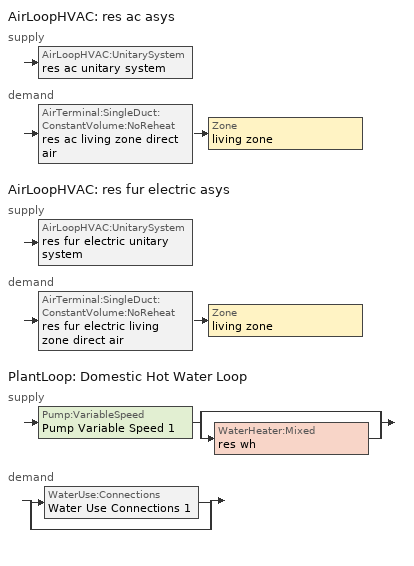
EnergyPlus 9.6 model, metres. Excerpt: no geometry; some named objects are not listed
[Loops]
AirLoopHVAC 'res ac asys'
 supply: AirLoopHVAC:UnitarySystem 'res ac unitary system'
 demand: AirTerminal:SingleDuct:ConstantVolume:NoReheat 'res ac living zone direct air' > Zone 'living zone'
AirLoopHVAC 'res fur electric asys'
 supply: AirLoopHVAC:UnitarySystem 'res fur electric unitary system'
 demand: AirTerminal:SingleDuct:ConstantVolume:NoReheat 'res fur electric living zone direct air' > Zone 'living zone'
PlantLoop 'Domestic Hot Water Loop'
 supply: Pump:VariableSpeed 'Pump Variable Speed 1' > split
  | bypass
  | WaterHeater:Mixed 'res wh'
 demand: split
  | WaterUse:Connections 'Water Use Connections 1'
  | bypass
[ZoneControl:Thermostat]
living zone Thermostat: Zone or ZoneList=living zone; Control Type Schedule=living zone Thermostat Schedule; Control 1=living zone temperature setpoint; Temperature Difference Between Cutout And Setpoint {deltaC}=0
[ThermostatSetpoint:DualSetpoint]
living zone temperature setpoint: Heating Setpoint Temperature Schedule=res heating setpoint; Cooling Setpoint Temperature Schedule=res cooling setpoint
[AirTerminal:SingleDuct:ConstantVolume:NoReheat] Availability Schedule=Always On Discrete; Maximum Air Flow Rate {m3/s}=1.23096
res ac living zone direct air; res fur electric living zone direct air
[Zone equipment]
living zone: res ac living zone direct air, res fur electric living zone direct air
[AirLoopHVAC] Design Supply Air Flow Rate {m3/s}=1.23096; Design Return Air Flow Fraction of Supply Air Flow=1
res ac asys; res fur electric asys
[Sizing:System] Type of Load to Size On=Sensible; Design Outdoor Air Flow Rate {m3/s}=Autosize; Central Heating Maximum System Air Flow Ratio=0.3; Preheat Design Temperature {C}=7; Preheat Design Humidity Ratio {kgWater/kgDryAir}=0.008; Precool Design Temperature {C}=12.8; Precool Design Humidity Ratio {kgWater/kgDryAir}=0.008; Central Cooling Design Supply Air Temperature {C}=12.8; Central Heating Design Supply Air Temperature {C}=16.7; Type of Zone Sum to Use=NonCoincident; 100% Outdoor Air in Cooling=Yes; 100% Outdoor Air in Heating=Yes; Central Cooling Design Supply Air Humidity Ratio {kgWater/kgDryAir}=0.0085; Central Heating Design Supply Air Humidity Ratio {kgWater/kgDryAir}=0.008; Cooling Supply Air Flow Rate Method=DesignDay; Cooling Supply Air Flow Rate {m3/s}=0; Cooling Supply Air Flow Rate Per Floor Area {m3/s-m2}=0.00996765; Cooling Fraction of Autosized Cooling Supply Air Flow Rate=1; Cooling Supply Air Flow Rate Per Unit Cooling Capacity {m3/s-W}=3.94755e-05; Heating Supply Air Flow Rate Method=DesignDay; Heating Supply Air Flow Rate {m3/s}=0; Heating Supply Air Flow Rate Per Floor Area {m3/s-m2}=0.00996765; Heating Fraction of Autosized Heating Supply Air Flow Rate=1; Heating Fraction of Autosized Cooling Supply Air Flow Rate=1; Heating Supply Air Flow Rate Per Unit Heating Capacity {m3/s-W}=3.15882e-05; System Outdoor Air Method=ZoneSum; Zone Maximum Outdoor Air Fraction=1; Cooling Design Capacity Method=CoolingDesignCapacity; Cooling Design Capacity {W}=Autosize; Cooling Design Capacity Per Floor Area {W/m2}=234.7; Fraction of Autosized Cooling Design Capacity=1; Heating Design Capacity Method=HeatingDesignCapacity; Heating Design Capacity {W}=Autosize; Heating Design Capacity Per Floor Area {W/m2}=157; Fraction of Autosized Heating Design Capacity=1; Central Cooling Capacity Control Method=OnOff
res ac asys; res fur electric asys
[AirLoopHVAC:UnitarySystem] Control Type=Load; Controlling Zone or Thermostat Location=living zone; Dehumidification Control Type=None; Availability Schedule=Always On Discrete; Fan Placement=BlowThrough; Supply Air Fan Operating Mode Schedule=Always Off Discrete; DX Heating Coil Sizing Ratio=1; Use DOAS DX Cooling Coil=No; Minimum Supply Air Temperature {C}=2; Latent Load Control=SensibleOnlyLoadControl; Cooling Supply Air Flow Rate Method=SupplyAirFlowRate; Heating Supply Air Flow Rate Method=SupplyAirFlowRate; No Load Supply Air Flow Rate {m3/s}=0; Maximum Supply Air Temperature {C}=48.8889; Maximum Outdoor Dry-Bulb Temperature for Supplemental Heater Operation {C}=21; Maximum Cycling Rate {cycles/hr}=2.5; Heat Pump Time Constant {s}=60; Fraction of On-Cycle Power Use=0.01; Heat Pump Fan Delay Time {s}=60; Ancillary On-Cycle Electric Power {W}=0; Ancillary Off-Cycle Electric Power {W}=0
Name | Supply Fan | Cooling Coil | Cooling Supply Air Flow Rate {m3/s} | Heating Supply Air Flow Rate {m3/s} | Heating Coil
res ac unitary system | res ac clg supply fan | res ac cooling coil | 1.23096 | 0
res fur electric unitary system | res fur electric htg supply fan |  | 0 | 0.37408 | res fur electric heating coil
[Fan:OnOff] Availability Schedule=Always On Discrete; Fan Total Efficiency=0.75; Pressure Rise {Pa}=794.58; Maximum Flow Rate {m3/s}=1.23097; Motor Efficiency=1; Motor In Airstream Fraction=1
Name | Fan Power Ratio Function of Speed Ratio Curve | Fan Efficiency Ratio Function of Speed Ratio Curve
res ac clg supply fan | Fan On Off Power Curve | Fan On Off Efficiency Curve
res fur electric htg supply fan | Fan On Off Power Curve 1 | Fan On Off Efficiency Curve 1
[Coil:Cooling:DX:SingleSpeed]
res ac cooling coil: Availability Schedule=Always On Discrete; Gross Rated Total Cooling Capacity {W}=18382.5; Gross Rated Sensible Heat Ratio=0.740403; Gross Rated Cooling COP {W/W}=3.95054; Rated Air Flow Rate {m3/s}=0.952452; Rated Evaporator Fan Power Per Volume Flow Rate {W/(m3/s)}=773.391; Total Cooling Capacity Function of Temperature Curve=Cool-Cap-fT1; Total Cooling Capacity Function of Flow Fraction Curve=Cool-Cap-fFF1; Energy Input Ratio Function of Temperature Curve=Cool-EIR-fT1; Energy Input Ratio Function of Flow Fraction Curve=Cool-EIR-fFF1; Part Load Fraction Correlation Curve=Cool-PLF-fPLR1; Minimum Outdoor Dry-Bulb Temperature for Compressor Operation {C}=-25; Nominal Time for Condensate Removal to Begin {s}=1000; Ratio of Initial Moisture Evaporation Rate and Steady State Latent Capacity=1.5; Maximum Cycling Rate {cycles/hr}=3; Latent Capacity Time Constant {s}=45; Condenser Type=AirCooled; Evaporative Condenser Effectiveness=0; Evaporative Condenser Air Flow Rate {m3/s}=Autosize; Evaporative Condenser Pump Rated Power Consumption {W}=Autosize; Crankcase Heater Capacity {W}=0; Maximum Outdoor Dry-Bulb Temperature for Crankcase Heater Operation {C}=12.7778; Basin Heater Capacity {W/K}=0; Basin Heater Setpoint Temperature {C}=10
[Coil:Heating:Electric]
res fur electric heating coil: Availability Schedule=Always On Discrete; Efficiency=1; Nominal Capacity {W}=12765
[PlantLoop]
Domestic Hot Water Loop: Fluid Type=Water; Plant Equipment Operation Scheme=Domestic Hot Water Loop Operation Schemes; Maximum Loop Temperature {C}=100; Minimum Loop Temperature {C}=0; Maximum Loop Flow Rate {m3/s}=0.01; Minimum Loop Flow Rate {m3/s}=0; Plant Loop Volume {m3}=0.003; Load Distribution Scheme=Optimal; Plant Loop Demand Calculation Scheme=SingleSetpoint
[Sizing:Plant]
Domestic Hot Water Loop: Loop Type=Heating; Design Loop Exit Temperature {C}=51.6667; Loop Design Temperature Difference {deltaC}=5.55556; Sizing Option=NonCoincident; Zone Timesteps in Averaging Window=1; Coincident Sizing Factor Mode=None
[Pump:VariableSpeed]
Pump Variable Speed 1: Design Maximum Flow Rate {m3/s}=0.01; Design Pump Head {Pa}=1; Design Power Consumption {W}=0; Motor Efficiency=1; Fraction of Motor Inefficiencies to Fluid Stream=0; Coefficient 1 of the Part Load Performance Curve=0; Coefficient 2 of the Part Load Performance Curve=1; Coefficient 3 of the Part Load Performance Curve=0; Coefficient 4 of the Part Load Performance Curve=0; Design Minimum Flow Rate {m3/s}=0; Pump Control Type=Intermittent; Skin Loss Radiative Fraction=0.5; Design Power Sizing Method=PowerPerFlowPerPressure; Design Electric Power per Unit Flow Rate {W/(m3/s)}=348701.1; Design Shaft Power per Unit Flow Rate per Unit Head {W/((m3/s)-Pa)}=1.28205; Design Minimum Flow Rate Fraction=0
[WaterHeater:Mixed]
res wh: Tank Volume {m3}=0.143846; Setpoint Temperature Schedule=WH Setpoint Temp; Deadband Temperature Difference {deltaC}=2; Maximum Temperature Limit {C}=99; Heater Control Type=Cycle; Heater Maximum Capacity {W}=13774.3; Heater Minimum Capacity {W}=0; Heater Ignition Minimum Flow Rate {m3/s}=0; Heater Ignition Delay {s}=0; Heater Fuel Type=Propane; Heater Thermal Efficiency=0.771187; Off Cycle Parasitic Fuel Consumption Rate {W}=0; Off Cycle Parasitic Fuel Type=Electricity; Off Cycle Parasitic Heat Fraction to Tank=0; On Cycle Parasitic Fuel Consumption Rate {W}=0; On Cycle Parasitic Fuel Type=Electricity; On Cycle Parasitic Heat Fraction to Tank=0; Ambient Temperature Indicator=Zone; Ambient Temperature Zone=garage zone; Off Cycle Loss Coefficient to Ambient Temperature {W/K}=4.10906; Off Cycle Loss Fraction to Zone=0.64; On Cycle Loss Coefficient to Ambient Temperature {W/K}=4.10906; On Cycle Loss Fraction to Zone=1; Use Side Effectiveness=1; Source Side Effectiveness=1; Use Side Design Flow Rate {m3/s}=Autosize; Source Side Design Flow Rate {m3/s}=Autosize; Indirect Water Heating Recovery Time {hr}=1.5; Source Side Flow Control Mode=IndirectHeatPrimarySetpoint
[WaterHeater:Sizing]
res wh: Design Mode=PeakDraw; Time Storage Can Meet Peak Draw {hr}=0.538503; Time for Tank Recovery {hr}=0; Nominal Tank Volume for Autosizing Plant Connections {m3}=1
[SetpointManager:Scheduled]
Setpoint Manager Scheduled 1: Control Variable=Temperature; Schedule=dhw temp
[WaterUse:Connections]
Water Use Connections 1: Drain Water Heat Exchanger Type=None; Drain Water Heat Exchanger Destination=Plant; Water Use Equipment Name 1=res shower; Water Use Equipment Name 2=res sink; Water Use Equipment Name 3=res bath; Water Use Equipment Name 4=res shower dist; Water Use Equipment Name 5=res sink dist; Water Use Equipment Name 6=res bath dist; Water Use Equipment Name 7=res cw; Water Use Equipment Name 8=res dw
[WaterUse:Equipment] Zone=living zone
Name | Peak Flow Rate {m3/s} | Flow Rate Fraction Schedule | Target Temperature Schedule
res shower | 0.000102087 | showers | fixtures temperature schedule
res sink | 5.70379e-05 | sinks | fixtures temperature schedule
res bath | 0.000274628 | baths | fixtures temperature schedule
res shower dist | 0 | showers | fixtures temperature schedule
res sink dist | 0 | sinks | fixtures temperature schedule
res bath dist | 0 | baths | fixtures temperature schedule
res cw | 3.16998e-05 | clothes_washer | res cw temperature schedule
res dw | 9.72366e-06 | dishwasher | res dw temperature schedule
[PlantEquipmentOperationSchemes]
Domestic Hot Water Loop Operation Schemes: Control Scheme Object Type 1=PlantEquipmentOperation:HeatingLoad; Control Scheme Name 1=Domestic Hot Water Loop Heating Operation Scheme; Control Scheme Schedule Name 1=Always On Discrete
[PlantEquipmentOperation:HeatingLoad]
Domestic Hot Water Loop Heating Operation Scheme: Load Range Lower Limit 1 {W}=0; Load Range Upper Limit 1 {W}=1000000000; Range Equipment List Name 1=Domestic Hot Water Loop Heating Equipment List
[PlantEquipmentList]
Domestic Hot Water Loop Heating Equipment List: WaterHeater:Mixed, res wh
[EnergyManagementSystem:Sensor]
Name | Output:Variable or Output:Meter Index Key | Output:Variable or Output:Meter
res_af_1_tin_s | living zone | Zone Mean Air Temperature
res_af_1_tt_s | living zone | Zone Outdoor Air Drybulb Temperature
res_ds_res_ac_asys_fan_rtf_s | res ac clg supply fan | Fan Runtime Fraction
res_ds_res_ac_asys_win_s; res_ds_res_fur_electric_asys_win_s | living zone | Zone Mean Air Humidity Ratio
res_ds_res_fur_electric_asys_fan_rtf_s | res fur electric htg supply fan | Fan Runtime Fraction
res_shower_tout | res wh | Water Heater Use Side Outlet Temperature
res_shower_vol | res shower | Water Use Equipment Hot Water Volume
[EnergyManagementSystem:Subroutine]
res_ds_res_fur_electric_asys_lk_subrout: Set f_sup = 0.04997502497502498; Set f_ret = 0.025024975024975034; Set f_OA = 0.024950049950049943; Set oafrate = f_OA * res_ds_res_fur_electric_asys_AhVfr; Set suplkfrate = f_sup * res_ds_res_fur_electric_asys_AhVfr; Set retlkfrate = f_ret * res_ds_res_fur_electric_asys_AhVfr; Set res_ds_res_fur_electric_asys_AhToLiv = (@Abs (suplkfrate-retlkfrate-oafrate)); Set res_ds_res_fur_electric_asys_LivToAh = 0; Set res_ds_res_fur_electric_asys_lk_sup_fan_equiv = 0; Set res_ds_res_fur_electric_asys_lk_ret_fan_equiv = oafrate; If res_ds_res_fur_electric_asys_AhMfr>0; Set h_SA=(@HFnTdbW res_ds_res_fur_electric_asys_AhTt res_ds_res_fur_electric_asys_AhWt); Set h_AHZ=(@HFnTdbW res_ds_res_fur_electric_asys_AhT res_ds_res_fur_electric_asys_AhW); Set h_RA=(@HFnTdbW res_ds_res_fur_electric_asys_RaT res_ds_res_fur_electric_asys_RaW); Set h_fg=(@HfgAirFnWTdb res_ds_res_fur_electric_asys_AhWt res_ds_res_fur_electric_asys_AhTt); Set SALkQtot=f_sup*res_ds_res_fur_electric_asys_AhMfr*(h_RA-h_SA); Set temp1=h_fg*(res_ds_res_fur_electric_asys_RaW-res_ds_res_fur_electric_asys_AhWt); Set res_ds_res_fur_electric_asys_SupLatLkToLv = f_sup*res_ds_res_fur_electric_asys_AhMfr*temp1; Set res_ds_res_fur_electric_asys_SupSLkToLv = SALkQtot-res_ds_res_fur_electric_asys_SupLatLkToLv; Set eTm=(res_ds_res_fur_electric_asys_FanRtf/(res_ds_res_fur_electric_asys_AhMfr*1006.0))*52.324; Set eTm=0-eTm; Set temp4=res_ds_res_fur_electric_asys_AhT; Set tsup=temp4+((res_ds_res_fur_electric_asys_AhTt-res_ds_res_fur_electric_asys_AhT)*(@Exp eTm)); Set temp5=tsup-res_ds_res_fur_electric_asys_AhTt; Set res_ds_res_fur_electric_asys_SupDCnToLv = res_ds_res_fur_electric_asys_AhMfr*1006.0*temp5; Set res_ds_res_fur_electric_asys_SupDCnToAh = 0-res_ds_res_fur_electric_asys_SupDCnToLv; Set eTm=(res_ds_res_fur_electric_asys_FanRtf/(res_ds_res_fur_electric_asys_AhMfr*1006.0))*17.002; Set eTm=0-eTm; Set temp6=res_ds_res_fur_electric_asys_AhT; Set tret=temp6+((res_ds_res_fur_electric_asys_RaT-res_ds_res_fur_electric_asys_AhT)*(@Exp eTm)); Set temp7=tret-res_ds_res_fur_electric_asys_RaT; Set res_ds_res_fur_electric_asys_RetDCnToPl=res_ds_res_fur_electric_asys_AhMfr*1006.0*temp7; Set res_ds_res_fur_electric_asys_RetDCnToAh=0-res_ds_res_fur_electric_asys_RetDCnToPl; Set res_ds_res_fur_electric_asys_RetLatLk=0; Set temp2=(res_ds_res_fur_electric_asys_AhT-res_ds_res_fur_electric_asys_RaT); Set res_ds_res_fur_electric_asys_RetSLk=f_ret*res_ds_res_fur_electric_asys_AhMfr*1006.0*temp2; Set QtLkToAHZn=f_sup*res_ds_res_fur_electric_asys_AhMfr*(h_SA-h_AHZ); Set temp3=(res_ds_res_fur_electric_asys_AhWt-res_ds_res_fur_electric_asys_AhW); Set res_ds_res_fur_electric_asys_SupLatLkToAh=f_sup*res_ds_res_fur_electric_asys_AhMfr*h_fg; Set res_ds_res_fur_electric_asys_SupLatLkToAh=res_ds_res_fur_electric_asys_SupLatLkToAh*temp3; Set res_ds_res_fur_electric_asys_SupSLkToAh=QtLkToAHZn-res_ds_res_fur_electric_asys_SupLatLkToAh; Else; Set res_ds_res_fur_electric_asys_SupLatLkToLv=0; Set res_ds_res_fur_electric_asys_SupSLkToLv=0; Set res_ds_res_fur_electric_asys_SupDCnToLv=0; Set res_ds_res_fur_electric_asys_SupDCnToAh=0; Set res_ds_res_fur_electric_asys_RetDCnToPl=0; Set res_ds_res_fur_electric_asys_RetDCnToAh=0; Set res_ds_res_fur_electric_asys_RetLatLk=0; Set res_ds_res_fur_electric_asys_RetSLk=0; Set res_ds_res_fur_electric_asys_SupLatLkToAh=0; Set res_ds_res_fur_electric_asys_SupSLkToAh=0; EndIf
[EnergyManagementSystem:ProgramCallingManager]
res shower sag: EndOfSystemTimestepAfterHVACReporting; res_shower_sag
[EnergyManagementSystem:OutputVariable] Type of Data in Variable=Summed; Update Frequency=SystemTimestep; EMS Program or Subroutine=res_shower_sag
Name | EMS Variable | Units
Shower Draw Time|unit 1 | ShowerTime | hr
Unmet Shower Energy|unit 1 | ShowerE | J
Unmet Shower Time|unit 1 | ShowerSag | hr
[Schedule:File] Rows to Skip at Top=1; Number of Hours of Data=8760; Column Separator=Comma; Interpolate to Timestep=No; Minutes per Item=15
Name | Column Number
baths | 13
showers | 14
sinks | 15
clothes_washer | 9
dishwasher | 7
[Schedule:Day:Interval]
res heating setpoint allday1; res heating setpoint allday2; res heating setpoint allday3; res heating setpoint allday4; res heating setpoint allday5; res heating setpoint allday6; res heating setpoint allday7; res heating setpoint allday8; res heating setpoint allday9; res heating setpoint allday10; res heating setpoint allday11; res heating setpoint allday12: No, 02:00, 21.6667, 11:00, 20.5556, 24:00, 21.6667
Schedule Day 6; Schedule Day 7: No, 24:00, 0
res heating setpoint summer design; res cooling setpoint summer design: No, 24:00, 23.8889
res heating setpoint winter design; res cooling setpoint winter design: No, 24:00, 21.1111
res cooling setpoint allday1; res cooling setpoint allday2; res cooling setpoint allday11; res cooling setpoint allday12: No, 02:00, 21.6667, 11:00, 21.1111, 24:00, 21.6667
res cooling setpoint allday3; res cooling setpoint allday4; res cooling setpoint allday5; res cooling setpoint allday6; res cooling setpoint allday7; res cooling setpoint allday8; res cooling setpoint allday9; res cooling setpoint allday10: No, 01:00, 21.6667, 02:00, 21.6667, 03:00, 21.1111, 04:00, 21.1111, 05:00, 21.1111, 06:00, 21.1111, 07:00, 21.1111, 08:00, 21.1111, 09:00, 21.1111, 10:00, 21.1111, 11:00, 21.1111, 12:00, 21.6667, 13:00, 21.6667, 14:00, 21.6667, 15:00, 21.6667, 16:00, 21.6667, 17:00, 21.6667, 18:00, 21.6667, 19:00, 21.6667, 20:00, 21.6667, 21:00, 21.6667, 22:00, 21.6667, 23:00, 21.6667, 24:00, 21.6667
[Schedule:Week:Daily]
res heating setpoint Week Rule - Jan1-Jan28: res heating setpoint allday1, res heating setpoint allday1, res heating setpoint allday1, res heating setpoint allday1, res heating setpoint allday1, res heating setpoint allday1, res heating setpoint allday1, Schedule Day 6, res heating setpoint summer design, res heating setpoint winter design, Schedule Day 6, Schedule Day 6
res heating setpoint Week Rule - Jan29-Feb4: res heating setpoint allday1, res heating setpoint allday1, res heating setpoint allday1, res heating setpoint allday2, res heating setpoint allday2, res heating setpoint allday2, res heating setpoint allday2, Schedule Day 6, res heating setpoint summer design, res heating setpoint winter design, Schedule Day 6, Schedule Day 6
res heating setpoint Week Rule - Feb5-Feb25: res heating setpoint allday2, res heating setpoint allday2, res heating setpoint allday2, res heating setpoint allday2, res heating setpoint allday2, res heating setpoint allday2, res heating setpoint allday2, Schedule Day 6, res heating setpoint summer design, res heating setpoint winter design, Schedule Day 6, Schedule Day 6
res heating setpoint Week Rule - Feb26-Mar4: res heating setpoint allday2, res heating setpoint allday2, res heating setpoint allday2, res heating setpoint allday3, res heating setpoint allday3, res heating setpoint allday3, res heating setpoint allday3, Schedule Day 6, res heating setpoint summer design, res heating setpoint winter design, Schedule Day 6, Schedule Day 6
res heating setpoint Week Rule - Mar5-Mar25: res heating setpoint allday3, res heating setpoint allday3, res heating setpoint allday3, res heating setpoint allday3, res heating setpoint allday3, res heating setpoint allday3, res heating setpoint allday3, Schedule Day 6, res heating setpoint summer design, res heating setpoint winter design, Schedule Day 6, Schedule Day 6
res heating setpoint Week Rule - Mar26-Apr1: res heating setpoint allday3, res heating setpoint allday3, res heating setpoint allday3, res heating setpoint allday3, res heating setpoint allday3, res heating setpoint allday3, res heating setpoint allday4, Schedule Day 6, res heating setpoint summer design, res heating setpoint winter design, Schedule Day 6, Schedule Day 6
res heating setpoint Week Rule - Apr2-Apr29: res heating setpoint allday4, res heating setpoint allday4, res heating setpoint allday4, res heating setpoint allday4, res heating setpoint allday4, res heating setpoint allday4, res heating setpoint allday4, Schedule Day 6, res heating setpoint summer design, res heating setpoint winter design, Schedule Day 6, Schedule Day 6
res heating setpoint Week Rule - Apr30-May6: res heating setpoint allday4, res heating setpoint allday5, res heating setpoint allday5, res heating setpoint allday5, res heating setpoint allday5, res heating setpoint allday5, res heating setpoint allday5, Schedule Day 6, res heating setpoint summer design, res heating setpoint winter design, Schedule Day 6, Schedule Day 6
res heating setpoint Week Rule - May7-May27: res heating setpoint allday5, res heating setpoint allday5, res heating setpoint allday5, res heating setpoint allday5, res heating setpoint allday5, res heating setpoint allday5, res heating setpoint allday5, Schedule Day 6, res heating setpoint summer design, res heating setpoint winter design, Schedule Day 6, Schedule Day 6
res heating setpoint Week Rule - May28-Jun3: res heating setpoint allday5, res heating setpoint allday5, res heating setpoint allday5, res heating setpoint allday5, res heating setpoint allday6, res heating setpoint allday6, res heating setpoint allday6, Schedule Day 6, res heating setpoint summer design, res heating setpoint winter design, Schedule Day 6, Schedule Day 6
res heating setpoint Week Rule - Jun4-Jun24: res heating setpoint allday6, res heating setpoint allday6, res heating setpoint allday6, res heating setpoint allday6, res heating setpoint allday6, res heating setpoint allday6, res heating setpoint allday6, Schedule Day 6, res heating setpoint summer design, res heating setpoint winter design, Schedule Day 6, Schedule Day 6
res heating setpoint Week Rule - Jun25-Jul1: res heating setpoint allday6, res heating setpoint allday6, res heating setpoint allday6, res heating setpoint allday6, res heating setpoint allday6, res heating setpoint allday6, res heating setpoint allday7, Schedule Day 6, res heating setpoint summer design, res heating setpoint winter design, Schedule Day 6, Schedule Day 6
res heating setpoint Week Rule - Jul2-Jul29: res heating setpoint allday7, res heating setpoint allday7, res heating setpoint allday7, res heating setpoint allday7, res heating setpoint allday7, res heating setpoint allday7, res heating setpoint allday7, Schedule Day 6, res heating setpoint summer design, res heating setpoint winter design, Schedule Day 6, Schedule Day 6
res heating setpoint Week Rule - Jul30-Aug5: res heating setpoint allday7, res heating setpoint allday7, res heating setpoint allday8, res heating setpoint allday8, res heating setpoint allday8, res heating setpoint allday8, res heating setpoint allday8, Schedule Day 6, res heating setpoint summer design, res heating setpoint winter design, Schedule Day 6, Schedule Day 6
res heating setpoint Week Rule - Aug6-Aug26: res heating setpoint allday8, res heating setpoint allday8, res heating setpoint allday8, res heating setpoint allday8, res heating setpoint allday8, res heating setpoint allday8, res heating setpoint allday8, Schedule Day 6, res heating setpoint summer design, res heating setpoint winter design, Schedule Day 6, Schedule Day 6
res heating setpoint Week Rule - Aug27-Sep2: res heating setpoint allday8, res heating setpoint allday8, res heating setpoint allday8, res heating setpoint allday8, res heating setpoint allday8, res heating setpoint allday9, res heating setpoint allday9, Schedule Day 6, res heating setpoint summer design, res heating setpoint winter design, Schedule Day 6, Schedule Day 6
res heating setpoint Week Rule - Sep3-Sep30: res heating setpoint allday9, res heating setpoint allday9, res heating setpoint allday9, res heating setpoint allday9, res heating setpoint allday9, res heating setpoint allday9, res heating setpoint allday9, Schedule Day 6, res heating setpoint summer design, res heating setpoint winter design, Schedule Day 6, Schedule Day 6
res heating setpoint Week Rule - Oct1-Oct28: res heating setpoint allday10, res heating setpoint allday10, res heating setpoint allday10, res heating setpoint allday10, res heating setpoint allday10, res heating setpoint allday10, res heating setpoint allday10, Schedule Day 6, res heating setpoint summer design, res heating setpoint winter design, Schedule Day 6, Schedule Day 6
res heating setpoint Week Rule - Oct29-Nov4: res heating setpoint allday10, res heating setpoint allday10, res heating setpoint allday10, res heating setpoint allday11, res heating setpoint allday11, res heating setpoint allday11, res heating setpoint allday11, Schedule Day 6, res heating setpoint summer design, res heating setpoint winter design, Schedule Day 6, Schedule Day 6
res heating setpoint Week Rule - Nov5-Nov25: res heating setpoint allday11, res heating setpoint allday11, res heating setpoint allday11, res heating setpoint allday11, res heating setpoint allday11, res heating setpoint allday11, res heating setpoint allday11, Schedule Day 6, res heating setpoint summer design, res heating setpoint winter design, Schedule Day 6, Schedule Day 6
res heating setpoint Week Rule - Nov26-Dec2: res heating setpoint allday11, res heating setpoint allday11, res heating setpoint allday11, res heating setpoint allday11, res heating setpoint allday11, res heating setpoint allday12, res heating setpoint allday12, Schedule Day 6, res heating setpoint summer design, res heating setpoint winter design, Schedule Day 6, Schedule Day 6
res heating setpoint Week Rule - Dec3-Dec31: res heating setpoint allday12, res heating setpoint allday12, res heating setpoint allday12, res heating setpoint allday12, res heating setpoint allday12, res heating setpoint allday12, res heating setpoint allday12, Schedule Day 6, res heating setpoint summer design, res heating setpoint winter design, Schedule Day 6, Schedule Day 6
res cooling setpoint Week Rule - Jan1-Jan28: res cooling setpoint allday1, res cooling setpoint allday1, res cooling setpoint allday1, res cooling setpoint allday1, res cooling setpoint allday1, res cooling setpoint allday1, res cooling setpoint allday1, Schedule Day 7, res cooling setpoint summer design, res cooling setpoint winter design, Schedule Day 7, Schedule Day 7
res cooling setpoint Week Rule - Jan29-Feb4: res cooling setpoint allday1, res cooling setpoint allday1, res cooling setpoint allday1, res cooling setpoint allday2, res cooling setpoint allday2, res cooling setpoint allday2, res cooling setpoint allday2, Schedule Day 7, res cooling setpoint summer design, res cooling setpoint winter design, Schedule Day 7, Schedule Day 7
res cooling setpoint Week Rule - Feb5-Feb25: res cooling setpoint allday2, res cooling setpoint allday2, res cooling setpoint allday2, res cooling setpoint allday2, res cooling setpoint allday2, res cooling setpoint allday2, res cooling setpoint allday2, Schedule Day 7, res cooling setpoint summer design, res cooling setpoint winter design, Schedule Day 7, Schedule Day 7
res cooling setpoint Week Rule - Feb26-Mar4: res cooling setpoint allday2, res cooling setpoint allday2, res cooling setpoint allday2, res cooling setpoint allday3, res cooling setpoint allday3, res cooling setpoint allday3, res cooling setpoint allday3, Schedule Day 7, res cooling setpoint summer design, res cooling setpoint winter design, Schedule Day 7, Schedule Day 7
res cooling setpoint Week Rule - Mar5-Mar25: res cooling setpoint allday3, res cooling setpoint allday3, res cooling setpoint allday3, res cooling setpoint allday3, res cooling setpoint allday3, res cooling setpoint allday3, res cooling setpoint allday3, Schedule Day 7, res cooling setpoint summer design, res cooling setpoint winter design, Schedule Day 7, Schedule Day 7
res cooling setpoint Week Rule - Mar26-Apr1: res cooling setpoint allday3, res cooling setpoint allday3, res cooling setpoint allday3, res cooling setpoint allday3, res cooling setpoint allday3, res cooling setpoint allday3, res cooling setpoint allday4, Schedule Day 7, res cooling setpoint summer design, res cooling setpoint winter design, Schedule Day 7, Schedule Day 7
res cooling setpoint Week Rule - Apr2-Apr29: res cooling setpoint allday4, res cooling setpoint allday4, res cooling setpoint allday4, res cooling setpoint allday4, res cooling setpoint allday4, res cooling setpoint allday4, res cooling setpoint allday4, Schedule Day 7, res cooling setpoint summer design, res cooling setpoint winter design, Schedule Day 7, Schedule Day 7
res cooling setpoint Week Rule - Apr30-May6: res cooling setpoint allday4, res cooling setpoint allday5, res cooling setpoint allday5, res cooling setpoint allday5, res cooling setpoint allday5, res cooling setpoint allday5, res cooling setpoint allday5, Schedule Day 7, res cooling setpoint summer design, res cooling setpoint winter design, Schedule Day 7, Schedule Day 7
res cooling setpoint Week Rule - May7-May27: res cooling setpoint allday5, res cooling setpoint allday5, res cooling setpoint allday5, res cooling setpoint allday5, res cooling setpoint allday5, res cooling setpoint allday5, res cooling setpoint allday5, Schedule Day 7, res cooling setpoint summer design, res cooling setpoint winter design, Schedule Day 7, Schedule Day 7
res cooling setpoint Week Rule - May28-Jun3: res cooling setpoint allday5, res cooling setpoint allday5, res cooling setpoint allday5, res cooling setpoint allday5, res cooling setpoint allday6, res cooling setpoint allday6, res cooling setpoint allday6, Schedule Day 7, res cooling setpoint summer design, res cooling setpoint winter design, Schedule Day 7, Schedule Day 7
res cooling setpoint Week Rule - Jun4-Jun24: res cooling setpoint allday6, res cooling setpoint allday6, res cooling setpoint allday6, res cooling setpoint allday6, res cooling setpoint allday6, res cooling setpoint allday6, res cooling setpoint allday6, Schedule Day 7, res cooling setpoint summer design, res cooling setpoint winter design, Schedule Day 7, Schedule Day 7
res cooling setpoint Week Rule - Jun25-Jul1: res cooling setpoint allday6, res cooling setpoint allday6, res cooling setpoint allday6, res cooling setpoint allday6, res cooling setpoint allday6, res cooling setpoint allday6, res cooling setpoint allday7, Schedule Day 7, res cooling setpoint summer design, res cooling setpoint winter design, Schedule Day 7, Schedule Day 7
res cooling setpoint Week Rule - Jul2-Jul29: res cooling setpoint allday7, res cooling setpoint allday7, res cooling setpoint allday7, res cooling setpoint allday7, res cooling setpoint allday7, res cooling setpoint allday7, res cooling setpoint allday7, Schedule Day 7, res cooling setpoint summer design, res cooling setpoint winter design, Schedule Day 7, Schedule Day 7
res cooling setpoint Week Rule - Jul30-Aug5: res cooling setpoint allday7, res cooling setpoint allday7, res cooling setpoint allday8, res cooling setpoint allday8, res cooling setpoint allday8, res cooling setpoint allday8, res cooling setpoint allday8, Schedule Day 7, res cooling setpoint summer design, res cooling setpoint winter design, Schedule Day 7, Schedule Day 7
res cooling setpoint Week Rule - Aug6-Aug26: res cooling setpoint allday8, res cooling setpoint allday8, res cooling setpoint allday8, res cooling setpoint allday8, res cooling setpoint allday8, res cooling setpoint allday8, res cooling setpoint allday8, Schedule Day 7, res cooling setpoint summer design, res cooling setpoint winter design, Schedule Day 7, Schedule Day 7
res cooling setpoint Week Rule - Aug27-Sep2: res cooling setpoint allday8, res cooling setpoint allday8, res cooling setpoint allday8, res cooling setpoint allday8, res cooling setpoint allday8, res cooling setpoint allday9, res cooling setpoint allday9, Schedule Day 7, res cooling setpoint summer design, res cooling setpoint winter design, Schedule Day 7, Schedule Day 7
res cooling setpoint Week Rule - Sep3-Sep30: res cooling setpoint allday9, res cooling setpoint allday9, res cooling setpoint allday9, res cooling setpoint allday9, res cooling setpoint allday9, res cooling setpoint allday9, res cooling setpoint allday9, Schedule Day 7, res cooling setpoint summer design, res cooling setpoint winter design, Schedule Day 7, Schedule Day 7
res cooling setpoint Week Rule - Oct1-Oct28: res cooling setpoint allday10, res cooling setpoint allday10, res cooling setpoint allday10, res cooling setpoint allday10, res cooling setpoint allday10, res cooling setpoint allday10, res cooling setpoint allday10, Schedule Day 7, res cooling setpoint summer design, res cooling setpoint winter design, Schedule Day 7, Schedule Day 7
res cooling setpoint Week Rule - Oct29-Nov4: res cooling setpoint allday10, res cooling setpoint allday10, res cooling setpoint allday10, res cooling setpoint allday11, res cooling setpoint allday11, res cooling setpoint allday11, res cooling setpoint allday11, Schedule Day 7, res cooling setpoint summer design, res cooling setpoint winter design, Schedule Day 7, Schedule Day 7
res cooling setpoint Week Rule - Nov5-Nov25: res cooling setpoint allday11, res cooling setpoint allday11, res cooling setpoint allday11, res cooling setpoint allday11, res cooling setpoint allday11, res cooling setpoint allday11, res cooling setpoint allday11, Schedule Day 7, res cooling setpoint summer design, res cooling setpoint winter design, Schedule Day 7, Schedule Day 7
res cooling setpoint Week Rule - Nov26-Dec2: res cooling setpoint allday11, res cooling setpoint allday11, res cooling setpoint allday11, res cooling setpoint allday11, res cooling setpoint allday11, res cooling setpoint allday12, res cooling setpoint allday12, Schedule Day 7, res cooling setpoint summer design, res cooling setpoint winter design, Schedule Day 7, Schedule Day 7
res cooling setpoint Week Rule - Dec3-Dec31: res cooling setpoint allday12, res cooling setpoint allday12, res cooling setpoint allday12, res cooling setpoint allday12, res cooling setpoint allday12, res cooling setpoint allday12, res cooling setpoint allday12, Schedule Day 7, res cooling setpoint summer design, res cooling setpoint winter design, Schedule Day 7, Schedule Day 7
[Schedule:Year]
res heating setpoint: res heating setpoint Week Rule - Jan1-Jan28, 1, 1, 1, 28, res heating setpoint Week Rule - Jan29-Feb4, 1, 29, 2, 4, res heating setpoint Week Rule - Feb5-Feb25, 2, 5, 2, 25, res heating setpoint Week Rule - Feb26-Mar4, 2, 26, 3, 4, res heating setpoint Week Rule - Mar5-Mar25, 3, 5, 3, 25, res heating setpoint Week Rule - Mar26-Apr1, 3, 26, 4, 1, res heating setpoint Week Rule - Apr2-Apr29, 4, 2, 4, 29, res heating setpoint Week Rule - Apr30-May6, 4, 30, 5, 6, res heating setpoint Week Rule - May7-May27, 5, 7, 5, 27, res heating setpoint Week Rule - May28-Jun3, 5, 28, 6, 3, res heating setpoint Week Rule - Jun4-Jun24, 6, 4, 6, 24, res heating setpoint Week Rule - Jun25-Jul1, 6, 25, 7, 1, res heating setpoint Week Rule - Jul2-Jul29, 7, 2, 7, 29, res heating setpoint Week Rule - Jul30-Aug5, 7, 30, 8, 5, res heating setpoint Week Rule - Aug6-Aug26, 8, 6, 8, 26, res heating setpoint Week Rule - Aug27-Sep2, 8, 27, 9, 2, res heating setpoint Week Rule - Sep3-Sep30, 9, 3, 9, 30, res heating setpoint Week Rule - Oct1-Oct28, 10, 1, 10, 28, res heating setpoint Week Rule - Oct29-Nov4, 10, 29, 11, 4, res heating setpoint Week Rule - Nov5-Nov25, 11, 5, 11, 25, res heating setpoint Week Rule - Nov26-Dec2, 11, 26, 12, 2, res heating setpoint Week Rule - Dec3-Dec31, 12, 3, 12, 31
res cooling setpoint: res cooling setpoint Week Rule - Jan1-Jan28, 1, 1, 1, 28, res cooling setpoint Week Rule - Jan29-Feb4, 1, 29, 2, 4, res cooling setpoint Week Rule - Feb5-Feb25, 2, 5, 2, 25, res cooling setpoint Week Rule - Feb26-Mar4, 2, 26, 3, 4, res cooling setpoint Week Rule - Mar5-Mar25, 3, 5, 3, 25, res cooling setpoint Week Rule - Mar26-Apr1, 3, 26, 4, 1, res cooling setpoint Week Rule - Apr2-Apr29, 4, 2, 4, 29, res cooling setpoint Week Rule - Apr30-May6, 4, 30, 5, 6, res cooling setpoint Week Rule - May7-May27, 5, 7, 5, 27, res cooling setpoint Week Rule - May28-Jun3, 5, 28, 6, 3, res cooling setpoint Week Rule - Jun4-Jun24, 6, 4, 6, 24, res cooling setpoint Week Rule - Jun25-Jul1, 6, 25, 7, 1, res cooling setpoint Week Rule - Jul2-Jul29, 7, 2, 7, 29, res cooling setpoint Week Rule - Jul30-Aug5, 7, 30, 8, 5, res cooling setpoint Week Rule - Aug6-Aug26, 8, 6, 8, 26, res cooling setpoint Week Rule - Aug27-Sep2, 8, 27, 9, 2, res cooling setpoint Week Rule - Sep3-Sep30, 9, 3, 9, 30, res cooling setpoint Week Rule - Oct1-Oct28, 10, 1, 10, 28, res cooling setpoint Week Rule - Oct29-Nov4, 10, 29, 11, 4, res cooling setpoint Week Rule - Nov5-Nov25, 11, 5, 11, 25, res cooling setpoint Week Rule - Nov26-Dec2, 11, 26, 12, 2, res cooling setpoint Week Rule - Dec3-Dec31, 12, 3, 12, 31
[Schedule:Constant]
Name | Hourly Value
Always On Discrete | 1
Always Off Discrete | 0
dhw temp; WH Setpoint Temp | 51.6667
fixtures temperature schedule | 43.3333
res cw temperature schedule; res dw temperature schedule | 52.666
[Schedule:Compact]
living zone Thermostat Schedule: Through: 12/31, For: AllDays, Until: 24:00, 4
[Curve:Exponent] Coefficient1 Constant=1; Coefficient2 Constant=0; Coefficient3 Constant=0; Minimum Value of x {BasedOnField A2}=0; Maximum Value of x {BasedOnField A2}=1
Fan On Off Power Curve; Fan On Off Power Curve 1
[Curve:Cubic] Coefficient1 Constant=1; Coefficient2 x=0; Coefficient3 x**2=0; Coefficient4 x**3=0; Minimum Value of x {BasedOnField A2}=0; Maximum Value of x {BasedOnField A2}=1
Fan On Off Efficiency Curve; Fan On Off Efficiency Curve 1
[Curve:Biquadratic] Minimum Value of x {BasedOnField A2}=13.88; Maximum Value of x {BasedOnField A2}=23.88; Minimum Value of y {BasedOnField A3}=18.33; Maximum Value of y {BasedOnField A3}=51.66
Name | Coefficient1 Constant | Coefficient2 x | Coefficient3 x**2 | Coefficient4 y | Coefficient5 y**2 | Coefficient6 x*y
Cool-Cap-fT1 | 1.5509 | -0.0750501 | 0.00309714 | 0.00240111 | -5.0544e-05 | -0.000427281
Cool-EIR-fT1 | -0.304283 | 0.118048 | -0.00342467 | -0.00626191 | 0.000695427 | -0.000469975
[Curve:Quadratic] Minimum Value of x {BasedOnField A2}=0
Name | Coefficient1 Constant | Coefficient2 x | Coefficient3 x**2 | Maximum Value of x {BasedOnField A2} | Minimum Curve Output {BasedOnField A3} | Maximum Curve Output {BasedOnField A3}
Cool-Cap-fFF1 | 0.718605 | 0.4101 | -0.128705 | 2 | 0 | 2
Cool-EIR-fFF1 | 1.323 | -0.477711 | 0.154712 | 2 | 0 | 2
Cool-PLF-fPLR1 | 0.93 | 0.07 | 0 | 1 | 0.7 | 1
